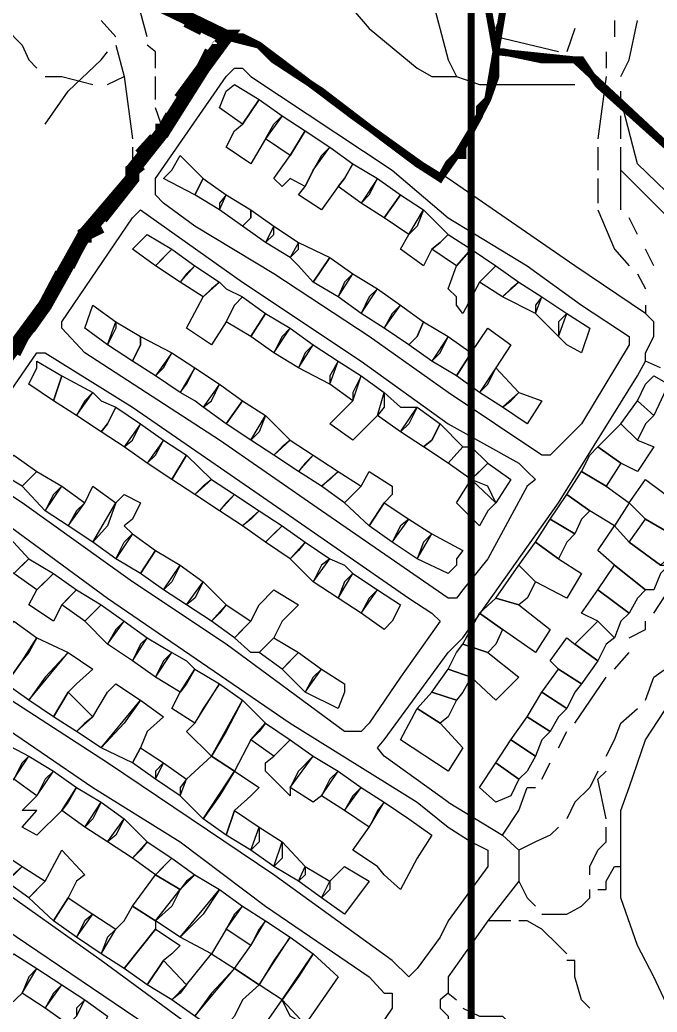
# Model space of a CAD drawing. Header units: millimetres. Extents: x -3588 to 75209, y -3737 to 38254.
# Drawn here: x 27690.1 to 27799.5, y 18723.9 to 18894.1 of the extents above; entities that cross this region are included whole.
import ezdxf

# ---------------------------------------------------------------- set-up
doc = ezdxf.new("R2010")
doc.units = ezdxf.units.MM
doc.layers.add('P', color=253, linetype='Continuous')

msp = doc.modelspace()

# ---------------------------------------------------------------- linework, layer by layer
at = {"layer": 'P'}
for points, const_width in [([(27767.607, 12020.295), (27767.607, 21346.523)], 1.2), ([(27723.004, 18892.593), (27691.669, 18907.557), (27691.669, 18908.965), (27640.297, 18937.196), (27602.465, 18957.521), (27590.046, 18964.29), (27569.721, 18979.254), (27549.396, 18986.023), (27526.527, 19000.987), (27506.202, 19011.709), (27491.239, 19019.903), (27468.097, 19033.458), (27453.422, 19036.275), (27420.662, 19051.238)], 1.2), ([(27679.522, 18824.85), (27694.486, 18845.174), (27701.271, 18857.305), (27709.449, 18866.907), (27709.449, 18868.316), (27714.811, 18875.085), (27721.596, 18885.824), (27725.533, 18891.185), (27691.669, 18907.557), (27691.669, 18908.965), (27640.297, 18937.196)], 2.417), ([(28030.692, 18910.085), (27965.493, 18891.185), (27900.566, 18870.86), (27823.22, 18845.174), (27805.712, 18868.316), (27789.34, 18882.991), (27786.507, 18887.232), (27783.979, 18887.232), (27779.738, 18887.232), (27772.968, 18888.641), (27771.832, 18888.641), (27772.968, 18895.41), (27771.832, 18896.546), (27770.423, 18896.546), (27771.832, 18888.641), (27770.423, 18880.447), (27767.607, 18875.085), (27765.062, 18870.86), (27762.246, 18866.907), (27747.282, 18877.63), (27731.182, 18889.761), (27725.533, 18891.185), (27723.004, 18892.593)], 1.2), ([(27721.596, 18892.593), (27718.764, 18894.002)], 2.417), ([(27724.413, 18889.761), (27725.533, 18891.185), (27724.413, 18891.185)], 2.417), ([(27717.643, 18880.447), (27721.596, 18885.824), (27723.004, 18888.641)], 2.417), ([(27713.402, 18875.085), (27714.811, 18875.085), (27716.219, 18877.63)], 2.417), ([(27710.858, 18870.86), (27713.402, 18873.677)], 2.417), ([(27704.088, 18860.122), (27709.449, 18866.907), (27709.449, 18868.316), (27710.858, 18869.436)], 2.417), ([(27701.271, 18855.897), (27701.271, 18857.305), (27704.088, 18858.714)], 2.417), ([(27698.439, 18851.944), (27699.847, 18854.761)], 2.417), ([(27691.669, 18841.222), (27694.486, 18845.174), (27697.319, 18850.536)], 2.417), ([(27689.125, 18836.981), (27690.533, 18839.797)], 2.417)]:
    msp.add_lwpolyline(points, dxfattribs=dict(at, const_width=const_width))
for points in [[(27741.921, 18902.196), (27750.099, 18892.593), (27758.293, 18885.824), (27760.821, 18884.4), (27763.654, 18884.4)], [(27711.994, 18891.185), (27710.858, 18895.41), (27706.633, 18899.363)], [(27760.821, 18899.363), (27760.821, 18897.955), (27763.654, 18887.232)], [(27771.832, 18892.593), (27772.968, 18895.41), (27771.832, 18896.546), (27770.423, 18896.546), (27766.183, 18897.955)], [(27687.716, 18892.593), (27690.533, 18889.761), (27691.669, 18887.232), (27693.078, 18885.824)], [(27704.088, 18894.002), (27706.633, 18891.185)], [(27785.387, 18892.593), (27783.979, 18888.641)], [(27792.157, 18894.002), (27792.157, 18891.185)], [(27793.293, 18884.4), (27794.701, 18887.232), (27796.109, 18894.002)], [(27763.654, 18866.907), (27752.643, 18873.677), (27741.921, 18881.871), (27733.727, 18887.232), (27731.182, 18889.761), (27728.366, 18891.185), (27725.533, 18891.185), (27721.596, 18885.824), (27714.811, 18875.085)], [(27782.57, 18888.641), (27771.832, 18891.185)], [(27706.633, 18889.761), (27708.041, 18884.4)], [(27713.402, 18885.824), (27713.402, 18888.641), (27711.994, 18889.761)], [(27694.486, 18876.222), (27698.439, 18881.871), (27704.088, 18887.232), (27705.208, 18888.641)], [(27790.748, 18888.641), (27790.748, 18885.824)], [(27713.402, 18864.075), (27713.402, 18865.499), (27713.402, 18866.907), (27725.533, 18884.4), (27726.957, 18885.824), (27728.366, 18885.824), (27729.774, 18884.4), (27754.052, 18868.316), (27763.654, 18860.122), (27777.193, 18851.944), (27786.507, 18845.174), (27794.701, 18839.797), (27794.701, 18838.389), (27786.507, 18824.85), (27781.146, 18819.472), (27779.738, 18819.472), (27763.654, 18830.211), (27750.099, 18839.797), (27733.727, 18850.536), (27720.172, 18858.714), (27714.811, 18862.666), (27713.402, 18864.075)], [(27763.654, 18887.232), (27765.062, 18884.4)], [(27694.486, 18884.4), (27697.319, 18884.4), (27702.68, 18882.991)], [(27705.208, 18882.991), (27708.041, 18884.4)], [(27708.041, 18884.4), (27709.449, 18873.677)], [(27713.402, 18880.447), (27713.402, 18882.991), (27713.402, 18884.4)], [(27763.654, 18884.4), (27765.062, 18884.4)], [(27765.062, 18884.4), (27769.015, 18882.991), (27785.387, 18882.991)], [(27790.748, 18884.4), (27789.34, 18873.677)], [(27725.533, 18881.871), (27726.957, 18882.991), (27731.182, 18880.447), (27728.366, 18876.222), (27724.413, 18879.038), (27725.533, 18881.871)], [(27793.293, 18879.038), (27793.293, 18880.447), (27793.293, 18881.871)], [(27714.811, 18875.085), (27713.402, 18879.038)], [(27726.957, 18875.085), (27728.366, 18876.222), (27731.182, 18880.447), (27735.135, 18877.63), (27732.319, 18873.677), (27729.774, 18869.436), (27725.533, 18872.269), (27726.957, 18875.085)], [(27839.592, 18827.666), (27838.167, 18828.787), (27832.806, 18836.981), (27826.036, 18846.583), (27816.434, 18854.761), (27804.303, 18861.546), (27796.109, 18869.436), (27793.293, 18880.447)], [(27733.727, 18876.222), (27735.135, 18877.63), (27739.088, 18875.085), (27736.544, 18870.86), (27732.319, 18873.677), (27733.727, 18876.222)], [(27793.293, 18873.677), (27793.293, 18876.222), (27793.293, 18877.63)], [(27714.811, 18875.085), (27709.449, 18868.316)], [(27741.921, 18870.86), (27740.497, 18868.316), (27739.088, 18865.499), (27736.544, 18866.907), (27735.135, 18865.499), (27733.727, 18866.907), (27736.544, 18870.86), (27739.088, 18875.085), (27743.329, 18872.269), (27741.921, 18870.86)], [(27709.449, 18872.269), (27709.449, 18868.316)], [(27745.858, 18866.907), (27744.738, 18865.499), (27741.921, 18861.546), (27737.968, 18864.075), (27739.088, 18865.499), (27740.497, 18868.316), (27743.329, 18872.269), (27747.282, 18869.436), (27745.858, 18866.907)], [(27789.34, 18872.269), (27789.34, 18868.316)], [(27793.293, 18861.546), (27793.293, 18864.075), (27793.293, 18870.86), (27793.293, 18872.269)], [(27716.219, 18868.316), (27717.643, 18870.86), (27721.596, 18866.907), (27720.172, 18864.075), (27714.811, 18866.907), (27716.219, 18868.316)], [(27745.858, 18866.907), (27747.282, 18869.436), (27751.507, 18866.907), (27748.69, 18862.666), (27744.738, 18865.499), (27745.858, 18866.907)], [(27709.449, 18868.316), (27709.449, 18866.907), (27701.271, 18857.305), (27694.486, 18845.174), (27679.522, 18824.85), (27667.392, 18805.933), (27655.245, 18788.137), (27634.92, 18761.043), (27629.559, 18751.729), (27625.334, 18746.368), (27622.789, 18739.598), (27621.381, 18732.812), (27621.381, 18724.634), (27623.91, 18717.849), (27626.742, 18706.838), (27628.15, 18704.31), (27629.559, 18701.477), (27630.695, 18696.116), (27649.884, 18683.985), (27652.428, 18686.514), (27653.836, 18685.393), (27645.659, 18674.383)], [(27793.293, 18868.316), (27802.895, 18858.714), (27813.618, 18851.944), (27823.22, 18843.75), (27831.398, 18835.572), (27835.351, 18827.666), (27836.759, 18823.425)], [(27724.413, 18862.666), (27724.413, 18861.546), (27720.172, 18864.075), (27721.596, 18866.907), (27725.533, 18864.075), (27724.413, 18862.666)], [(27750.099, 18864.075), (27751.507, 18866.907), (27755.46, 18864.075), (27752.643, 18860.122), (27748.69, 18862.666), (27750.099, 18864.075)], [(27797.518, 18843.75), (27785.387, 18851.944), (27763.654, 18866.907)], [(27789.34, 18866.907), (27789.34, 18862.666)], [(27729.774, 18860.122), (27728.366, 18858.714), (27724.413, 18861.546), (27725.533, 18864.075), (27729.774, 18861.546), (27729.774, 18860.122)], [(27758.293, 18858.714), (27756.868, 18857.305), (27752.643, 18860.122), (27755.46, 18864.075), (27759.413, 18861.546), (27758.293, 18858.714)], [(27697.319, 18841.222), (27697.319, 18842.342), (27709.449, 18860.122), (27710.858, 18861.546), (27728.366, 18849.111), (27748.69, 18835.572), (27763.654, 18824.85), (27775.785, 18818.064), (27777.193, 18816.656), (27778.617, 18815.247), (27777.193, 18814.111), (27770.423, 18801.692), (27766.183, 18796.331), (27765.062, 18794.923), (27763.654, 18794.923), (27741.921, 18809.886), (27724.413, 18822.017), (27701.271, 18836.981), (27697.319, 18841.222)], [(27729.774, 18860.122), (27729.774, 18861.546), (27733.727, 18858.714), (27732.319, 18855.897), (27728.366, 18858.714), (27729.774, 18860.122)], [(27762.246, 18855.897), (27760.821, 18854.761), (27759.413, 18851.944), (27755.46, 18854.761), (27756.868, 18857.305), (27759.413, 18861.546), (27763.654, 18857.305), (27762.246, 18855.897)], [(27789.34, 18861.546), (27792.157, 18854.761), (27794.701, 18851.944)], [(27796.109, 18857.305), (27794.701, 18860.122)], [(27733.727, 18857.305), (27733.727, 18858.714), (27737.968, 18855.897), (27736.544, 18853.352), (27732.319, 18855.897), (27733.727, 18857.305)], [(27714.811, 18853.352), (27713.402, 18851.944), (27709.449, 18854.761), (27711.994, 18857.305), (27716.219, 18854.761), (27714.811, 18853.352)], [(27762.246, 18855.897), (27763.654, 18857.305), (27767.607, 18854.761), (27765.062, 18851.944), (27760.821, 18854.761), (27762.246, 18855.897)], [(27737.968, 18854.761), (27737.968, 18855.897), (27743.329, 18853.352), (27740.497, 18849.111), (27737.968, 18851.944), (27736.544, 18853.352), (27737.968, 18854.761)], [(27718.764, 18850.536), (27717.643, 18849.111), (27713.402, 18851.944), (27716.219, 18854.761), (27720.172, 18851.944), (27718.764, 18850.536)], [(27745.858, 18849.111), (27744.738, 18846.583), (27740.497, 18849.111), (27743.329, 18853.352), (27747.282, 18850.536), (27745.858, 18849.111)], [(27770.423, 18850.536), (27769.015, 18849.111), (27766.183, 18843.75), (27765.062, 18845.174), (27765.062, 18846.583), (27763.654, 18847.991), (27765.062, 18851.944), (27767.607, 18854.761), (27771.832, 18851.944), (27770.423, 18850.536)], [(27798.942, 18851.944), (27797.518, 18854.761)], [(27723.004, 18847.991), (27721.596, 18846.583), (27717.643, 18849.111), (27720.172, 18851.944), (27724.413, 18849.111), (27723.004, 18847.991)], [(27774.376, 18847.991), (27772.968, 18846.583), (27769.015, 18849.111), (27771.832, 18851.944), (27775.785, 18849.111), (27774.376, 18847.991)], [(27750.099, 18846.583), (27748.69, 18843.75), (27744.738, 18846.583), (27747.282, 18850.536), (27751.507, 18847.991), (27750.099, 18846.583)], [(27796.109, 18850.536), (27797.518, 18847.991)], [(27726.957, 18845.174), (27725.533, 18842.342), (27723.004, 18838.389), (27718.764, 18841.222), (27721.596, 18846.583), (27724.413, 18849.111), (27725.533, 18847.991), (27728.366, 18846.583), (27726.957, 18845.174)], [(27778.617, 18845.174), (27778.617, 18843.75), (27772.968, 18846.583), (27775.785, 18849.111), (27779.738, 18846.583), (27778.617, 18845.174)], [(27726.957, 18845.174), (27728.366, 18846.583), (27732.319, 18843.75), (27729.774, 18839.797), (27725.533, 18842.342), (27726.957, 18845.174)], [(27754.052, 18843.75), (27752.643, 18841.222), (27748.69, 18843.75), (27751.507, 18847.991), (27755.46, 18845.174), (27754.052, 18843.75)], [(27782.57, 18842.342), (27782.57, 18839.797), (27778.617, 18843.75), (27779.738, 18846.583), (27783.979, 18843.75), (27782.57, 18842.342)], [(27706.633, 18841.222), (27705.208, 18838.389), (27701.271, 18841.222), (27702.68, 18845.174), (27706.633, 18842.342), (27706.633, 18841.222)], [(27758.293, 18839.797), (27756.868, 18838.389), (27752.643, 18841.222), (27755.46, 18845.174), (27759.413, 18842.342), (27758.293, 18839.797)], [(27797.518, 18845.174), (27797.518, 18843.75)], [(27735.135, 18839.797), (27733.727, 18836.981), (27729.774, 18839.797), (27732.319, 18843.75), (27736.544, 18841.222), (27735.135, 18839.797)], [(27783.979, 18838.389), (27782.57, 18839.797), (27783.979, 18843.75), (27787.932, 18841.222), (27786.507, 18836.981), (27783.979, 18838.389)], [(27797.518, 18835.572), (27797.518, 18836.981), (27798.942, 18839.797), (27798.942, 18841.222), (27798.942, 18842.342), (27797.518, 18843.75)], [(27710.858, 18838.389), (27709.449, 18835.572), (27705.208, 18838.389), (27706.633, 18842.342), (27710.858, 18839.797), (27710.858, 18838.389)], [(27758.293, 18839.797), (27759.413, 18842.342), (27763.654, 18839.797), (27760.821, 18835.572), (27756.868, 18838.389), (27758.293, 18839.797)], [(27710.858, 18838.389), (27710.858, 18839.797), (27716.219, 18836.981), (27713.402, 18833.028), (27709.449, 18835.572), (27710.858, 18838.389)], [(27739.088, 18836.981), (27737.968, 18834.436), (27733.727, 18836.981), (27736.544, 18841.222), (27740.497, 18838.389), (27739.088, 18836.981)], [(27762.246, 18836.981), (27763.654, 18839.797), (27767.607, 18836.981), (27765.062, 18833.028), (27760.821, 18835.572), (27762.246, 18836.981)], [(27765.062, 18833.028), (27767.607, 18836.981), (27770.423, 18841.222), (27774.376, 18838.389), (27771.832, 18834.436), (27769.015, 18830.211), (27765.062, 18833.028)], [(27743.329, 18833.028), (27743.329, 18831.619), (27737.968, 18834.436), (27740.497, 18838.389), (27744.738, 18835.572), (27743.329, 18833.028)], [(27745.858, 18772.053), (27725.533, 18787.017), (27709.449, 18797.739), (27690.533, 18811.295), (27682.355, 18816.656), (27680.947, 18816.656), (27680.947, 18818.064), (27680.947, 18819.472), (27693.078, 18836.981), (27694.486, 18836.981), (27709.449, 18827.666), (27731.182, 18812.703), (27756.868, 18794.923), (27760.821, 18792.378), (27762.246, 18790.97), (27755.46, 18781.368), (27750.099, 18773.462), (27748.69, 18772.053), (27747.282, 18772.053), (27745.858, 18772.053)], [(27714.811, 18834.436), (27716.219, 18836.981), (27720.172, 18834.436), (27717.643, 18830.211), (27713.402, 18833.028), (27714.811, 18834.436)], [(27693.078, 18834.436), (27693.078, 18835.572), (27697.319, 18833.028), (27695.894, 18828.787), (27691.669, 18831.619), (27693.078, 18834.436)], [(27747.282, 18830.211), (27747.282, 18828.787), (27743.329, 18831.619), (27744.738, 18835.572), (27748.69, 18833.028), (27747.282, 18830.211)], [(27763.654, 18785.609), (27766.183, 18788.137), (27782.57, 18811.295), (27796.109, 18833.028), (27797.518, 18835.572)], [(27800.062, 18834.436), (27797.518, 18835.572)], [(27701.271, 18828.787), (27699.847, 18826.258), (27695.894, 18828.787), (27697.319, 18833.028), (27702.68, 18830.211), (27701.271, 18828.787)], [(27718.764, 18831.619), (27720.172, 18834.436), (27724.413, 18831.619), (27721.596, 18827.666), (27720.172, 18828.787), (27717.643, 18830.211), (27718.764, 18831.619)], [(27752.643, 18827.666), (27751.507, 18826.258), (27747.282, 18822.017), (27743.329, 18824.85), (27747.282, 18828.787), (27748.69, 18833.028), (27752.643, 18830.211), (27752.643, 18827.666)], [(27770.423, 18831.619), (27771.832, 18834.436), (27775.785, 18830.211), (27772.968, 18827.666), (27769.015, 18830.211), (27770.423, 18831.619)], [(27797.518, 18831.619), (27798.942, 18833.028), (27801.471, 18831.619), (27798.942, 18826.258), (27796.109, 18828.787), (27797.518, 18831.619)], [(27723.004, 18828.787), (27724.413, 18831.619), (27728.366, 18828.787), (27725.533, 18824.85), (27721.596, 18827.666), (27723.004, 18828.787)], [(27705.208, 18824.85), (27704.088, 18823.425), (27699.847, 18826.258), (27702.68, 18830.211), (27704.088, 18828.787), (27706.633, 18827.666), (27705.208, 18824.85)], [(27756.868, 18824.85), (27755.46, 18823.425), (27751.507, 18826.258), (27752.643, 18830.211), (27755.46, 18827.666), (27758.293, 18827.666), (27756.868, 18824.85)], [(27774.376, 18828.787), (27775.785, 18830.211), (27779.738, 18828.787), (27777.193, 18824.85), (27772.968, 18827.666), (27774.376, 18828.787)], [(27731.182, 18823.425), (27729.774, 18822.017), (27725.533, 18824.85), (27728.366, 18828.787), (27732.319, 18826.258), (27731.182, 18823.425)], [(27797.518, 18824.85), (27796.109, 18822.017), (27793.293, 18824.85), (27796.109, 18828.787), (27798.942, 18826.258), (27797.518, 18824.85)], [(27705.208, 18824.85), (27706.633, 18827.666), (27710.858, 18824.85), (27708.041, 18820.897), (27704.088, 18823.425), (27705.208, 18824.85)], [(27735.135, 18820.897), (27733.727, 18819.472), (27729.774, 18822.017), (27732.319, 18826.258), (27736.544, 18822.017), (27735.135, 18820.897)], [(27760.821, 18822.017), (27759.413, 18820.897), (27755.46, 18823.425), (27758.293, 18827.666), (27762.246, 18824.85), (27760.821, 18822.017)], [(27709.449, 18822.017), (27710.858, 18824.85), (27714.811, 18822.017), (27711.994, 18818.064), (27708.041, 18820.897), (27709.449, 18822.017)], [(27760.821, 18822.017), (27762.246, 18824.85), (27766.183, 18820.897), (27763.654, 18818.064), (27759.413, 18820.897), (27760.821, 18822.017)], [(27796.109, 18822.017), (27798.942, 18820.897), (27796.109, 18816.656), (27793.293, 18818.064), (27789.34, 18820.897), (27793.293, 18824.85), (27796.109, 18822.017)], [(27713.402, 18819.472), (27714.811, 18822.017), (27718.764, 18819.472), (27716.219, 18815.247), (27711.994, 18818.064), (27713.402, 18819.472)], [(27739.088, 18818.064), (27737.968, 18816.656), (27733.727, 18819.472), (27736.544, 18822.017), (27740.497, 18819.472), (27739.088, 18818.064)], [(27691.669, 18815.247), (27690.533, 18814.111), (27686.308, 18816.656), (27689.125, 18819.472), (27693.078, 18816.656), (27691.669, 18815.247)], [(27721.596, 18814.111), (27720.172, 18812.703), (27716.219, 18815.247), (27718.764, 18819.472), (27723.004, 18815.247), (27721.596, 18814.111)], [(27743.329, 18815.247), (27741.921, 18814.111), (27737.968, 18816.656), (27740.497, 18819.472), (27744.738, 18816.656), (27743.329, 18815.247)], [(27769.015, 18816.656), (27767.607, 18815.247), (27763.654, 18818.064), (27766.183, 18820.897), (27767.607, 18820.897), (27770.423, 18818.064), (27769.015, 18816.656)], [(27787.932, 18819.472), (27789.34, 18820.897), (27793.293, 18818.064), (27790.748, 18814.111), (27786.507, 18816.656), (27787.932, 18819.472)], [(27793.293, 18748.912), (27793.293, 18750.32), (27793.293, 18758.498), (27794.701, 18762.451), (27797.518, 18770.645), (27808.256, 18787.017), (27816.434, 18797.739), (27823.22, 18807.342), (27829.989, 18816.656), (27833.942, 18820.897)], [(27770.423, 18814.111), (27767.607, 18815.247), (27770.423, 18818.064), (27774.376, 18815.247), (27771.832, 18811.295), (27770.423, 18814.111)], [(27695.894, 18812.703), (27694.486, 18809.886), (27690.533, 18814.111), (27693.078, 18816.656), (27697.319, 18814.111), (27695.894, 18812.703)], [(27747.282, 18812.703), (27745.858, 18811.295), (27741.921, 18814.111), (27744.738, 18816.656), (27748.69, 18814.111), (27747.282, 18812.703)], [(27754.052, 18812.703), (27752.643, 18811.295), (27750.099, 18807.342), (27745.858, 18811.295), (27748.69, 18814.111), (27750.099, 18816.656), (27754.052, 18814.111), (27754.052, 18812.703)], [(27790.748, 18814.111), (27794.701, 18811.295), (27792.157, 18807.342), (27787.932, 18809.886), (27783.979, 18812.703), (27786.507, 18816.656), (27790.748, 18814.111)], [(27725.533, 18811.295), (27724.413, 18809.886), (27720.172, 18812.703), (27723.004, 18815.247), (27726.957, 18812.703), (27725.533, 18811.295)], [(27770.423, 18809.886), (27769.015, 18807.342), (27765.062, 18811.295), (27767.607, 18815.247), (27771.832, 18811.295), (27770.423, 18809.886)], [(27802.895, 18811.295), (27806.832, 18808.462), (27804.303, 18804.525), (27797.518, 18808.462), (27794.701, 18811.295), (27797.518, 18815.247), (27802.895, 18811.295)], [(27664.559, 18793.787), (27664.559, 18794.923), (27676.994, 18812.703), (27678.114, 18814.111), (27679.522, 18814.111), (27680.947, 18812.703), (27705.208, 18794.923), (27736.544, 18773.462), (27758.293, 18759.923), (27763.654, 18755.682), (27767.607, 18753.137), (27770.423, 18751.729), (27770.423, 18748.912), (27763.654, 18739.598), (27762.246, 18736.765), (27758.293, 18731.404), (27756.868, 18729.996), (27754.052, 18732.812), (27733.727, 18747.488), (27705.208, 18766.692), (27678.114, 18784.2), (27664.559, 18793.787)], [(27699.847, 18809.886), (27698.439, 18807.342), (27694.486, 18809.886), (27697.319, 18814.111), (27701.271, 18811.295), (27699.847, 18809.886)], [(27705.208, 18807.342), (27702.68, 18804.525), (27698.439, 18807.342), (27701.271, 18811.295), (27702.68, 18814.111), (27706.633, 18811.295), (27705.208, 18807.342)], [(27709.449, 18808.462), (27708.041, 18807.342), (27709.449, 18805.933), (27706.633, 18801.692), (27702.68, 18804.525), (27706.633, 18811.295), (27708.041, 18812.703), (27710.858, 18811.295), (27709.449, 18808.462)], [(27729.774, 18808.462), (27728.366, 18807.342), (27724.413, 18809.886), (27726.957, 18812.703), (27731.182, 18809.886), (27729.774, 18808.462)], [(27786.507, 18808.462), (27785.387, 18805.933), (27781.146, 18808.462), (27783.979, 18812.703), (27787.932, 18809.886), (27786.507, 18808.462)], [(27755.46, 18807.342), (27754.052, 18804.525), (27750.099, 18807.342), (27752.643, 18811.295), (27756.868, 18808.462), (27755.46, 18807.342)], [(27733.727, 18805.933), (27732.319, 18804.525), (27728.366, 18807.342), (27731.182, 18809.886), (27735.135, 18807.342), (27733.727, 18805.933)], [(27759.413, 18804.525), (27758.293, 18801.692), (27754.052, 18804.525), (27756.868, 18808.462), (27760.821, 18805.933), (27759.413, 18804.525)], [(27783.979, 18804.525), (27782.57, 18801.692), (27778.617, 18804.525), (27781.146, 18808.462), (27785.387, 18805.933), (27783.979, 18804.525)], [(27802.895, 18803.101), (27800.062, 18800.572), (27794.701, 18804.525), (27797.518, 18808.462), (27804.303, 18804.525), (27802.895, 18803.101)], [(27690.533, 18800.572), (27689.125, 18799.148), (27684.884, 18801.692), (27687.716, 18805.933), (27691.669, 18801.692), (27690.533, 18800.572)], [(27708.041, 18804.525), (27709.449, 18805.933), (27713.402, 18803.101), (27710.858, 18799.148), (27706.633, 18801.692), (27708.041, 18804.525)], [(27737.968, 18803.101), (27736.544, 18801.692), (27732.319, 18804.525), (27735.135, 18807.342), (27739.088, 18804.525), (27737.968, 18803.101)], [(27765.062, 18801.692), (27765.062, 18800.572), (27763.654, 18799.148), (27758.293, 18801.692), (27760.821, 18805.933), (27766.183, 18803.101), (27765.062, 18801.692)], [(27800.062, 18799.148), (27798.942, 18796.331), (27797.518, 18796.331), (27792.157, 18800.572), (27789.34, 18803.101), (27792.157, 18807.342), (27794.701, 18804.525), (27800.062, 18800.572), (27801.471, 18800.572), (27800.062, 18799.148)], [(27741.921, 18800.572), (27740.497, 18797.739), (27736.544, 18801.692), (27739.088, 18804.525), (27743.329, 18801.692), (27741.921, 18800.572)], [(27782.57, 18801.692), (27786.507, 18799.148), (27783.979, 18794.923), (27778.617, 18797.739), (27775.785, 18800.572), (27778.617, 18804.525), (27782.57, 18801.692)], [(27716.219, 18797.739), (27714.811, 18796.331), (27710.858, 18799.148), (27713.402, 18803.101), (27717.643, 18800.572), (27716.219, 18797.739)], [(27694.486, 18797.739), (27693.078, 18796.331), (27689.125, 18799.148), (27691.669, 18801.692), (27695.894, 18799.148), (27694.486, 18797.739)], [(27720.172, 18794.923), (27718.764, 18793.787), (27714.811, 18796.331), (27717.643, 18800.572), (27721.596, 18797.739), (27720.172, 18794.923)], [(27745.858, 18797.739), (27744.738, 18794.923), (27740.497, 18797.739), (27743.329, 18801.692), (27745.858, 18800.572), (27747.282, 18799.148), (27745.858, 18797.739)], [(27777.193, 18794.923), (27775.785, 18793.787), (27771.832, 18794.923), (27775.785, 18800.572), (27778.617, 18797.739), (27777.193, 18794.923)], [(27796.109, 18794.923), (27794.701, 18792.378), (27789.34, 18796.331), (27792.157, 18800.572), (27797.518, 18796.331), (27796.109, 18794.923)], [(27798.942, 18792.378), (27804.303, 18800.572)], [(27698.439, 18794.923), (27697.319, 18793.787), (27695.894, 18790.97), (27691.669, 18793.787), (27693.078, 18796.331), (27695.894, 18799.148), (27699.847, 18796.331), (27698.439, 18794.923)], [(27750.099, 18794.923), (27748.69, 18792.378), (27744.738, 18794.923), (27747.282, 18799.148), (27751.507, 18796.331), (27750.099, 18794.923)], [(27724.413, 18792.378), (27723.004, 18790.97), (27718.764, 18793.787), (27721.596, 18797.739), (27725.533, 18793.787), (27724.413, 18792.378)], [(27702.68, 18792.378), (27701.271, 18790.97), (27697.319, 18793.787), (27699.847, 18796.331), (27704.088, 18793.787), (27702.68, 18792.378)], [(27735.135, 18790.97), (27733.727, 18788.137), (27731.182, 18785.609), (27729.774, 18785.609), (27726.957, 18788.137), (27729.774, 18790.97), (27731.182, 18793.787), (27733.727, 18796.331), (27737.968, 18793.787), (27735.135, 18790.97)], [(27754.052, 18790.97), (27752.643, 18789.562), (27748.69, 18792.378), (27751.507, 18796.331), (27755.46, 18793.787), (27754.052, 18790.97)], [(27793.293, 18790.97), (27792.157, 18788.137), (27789.34, 18790.97), (27786.507, 18792.378), (27789.34, 18796.331), (27794.701, 18792.378), (27793.293, 18790.97)], [(27706.633, 18789.562), (27705.208, 18787.017), (27701.271, 18790.97), (27704.088, 18793.787), (27708.041, 18790.97), (27706.633, 18789.562)], [(27728.366, 18789.562), (27726.957, 18788.137), (27723.004, 18790.97), (27725.533, 18793.787), (27729.774, 18790.97), (27728.366, 18789.562)], [(27775.785, 18793.787), (27781.146, 18789.562), (27778.617, 18785.609), (27772.968, 18789.562), (27769.015, 18792.378), (27771.832, 18794.923), (27775.785, 18793.787)], [(27771.832, 18787.017), (27770.423, 18785.609), (27766.183, 18787.017), (27769.015, 18792.378), (27772.968, 18789.562), (27771.832, 18787.017)], [(27691.669, 18785.609), (27690.533, 18784.2), (27687.716, 18780.247), (27683.763, 18782.776), (27686.308, 18787.017), (27689.125, 18790.97), (27693.078, 18788.137), (27691.669, 18785.609)], [(27710.858, 18787.017), (27709.449, 18784.2), (27705.208, 18787.017), (27708.041, 18790.97), (27711.994, 18788.137), (27710.858, 18787.017)], [(27790.748, 18787.017), (27789.34, 18784.2), (27785.387, 18787.017), (27789.34, 18790.97), (27792.157, 18788.137), (27790.748, 18787.017)], [(27794.701, 18788.137), (27797.518, 18789.562), (27797.518, 18790.97)], [(27694.486, 18781.368), (27691.669, 18777.415), (27687.716, 18780.247), (27690.533, 18784.2), (27693.078, 18788.137), (27698.439, 18785.609), (27694.486, 18781.368)], [(27714.811, 18784.2), (27713.402, 18781.368), (27709.449, 18784.2), (27711.994, 18788.137), (27716.219, 18785.609), (27714.811, 18784.2)], [(27736.544, 18784.2), (27735.135, 18782.776), (27731.182, 18785.609), (27733.727, 18788.137), (27737.968, 18785.609), (27736.544, 18784.2)], [(27770.423, 18785.609), (27775.785, 18781.368), (27771.832, 18777.415), (27767.607, 18781.368), (27763.654, 18782.776), (27765.062, 18785.609), (27766.183, 18787.017), (27770.423, 18785.609)], [(27785.387, 18787.017), (27789.34, 18784.2), (27786.507, 18780.247), (27782.57, 18782.776), (27781.146, 18784.2), (27783.979, 18788.137), (27785.387, 18787.017)], [(27699.847, 18780.247), (27698.439, 18778.823), (27695.894, 18774.598), (27691.669, 18777.415), (27698.439, 18785.609), (27702.68, 18782.776), (27699.847, 18780.247)], [(27718.764, 18780.247), (27717.643, 18778.823), (27713.402, 18781.368), (27716.219, 18785.609), (27718.764, 18784.2), (27720.172, 18782.776), (27718.764, 18780.247)], [(27740.497, 18781.368), (27739.088, 18778.823), (27735.135, 18782.776), (27737.968, 18785.609), (27741.921, 18782.776), (27740.497, 18781.368)], [(27763.654, 18759.923), (27752.643, 18767.812), (27751.507, 18769.237), (27752.643, 18770.645), (27763.654, 18785.609)], [(27792.157, 18782.776), (27794.701, 18785.609)], [(27797.518, 18777.415), (27798.942, 18781.368), (27802.895, 18784.2)], [(27721.596, 18776.006), (27720.172, 18773.462), (27716.219, 18776.006), (27717.643, 18778.823), (27720.172, 18782.776), (27724.413, 18780.247), (27721.596, 18776.006)], [(27745.858, 18778.823), (27744.738, 18776.006), (27739.088, 18778.823), (27741.921, 18782.776), (27745.858, 18780.247), (27745.858, 18778.823)], [(27766.183, 18778.823), (27765.062, 18777.415), (27760.821, 18778.823), (27763.654, 18782.776), (27767.607, 18781.368), (27766.183, 18778.823)], [(27785.387, 18778.823), (27783.979, 18776.006), (27779.738, 18778.823), (27782.57, 18782.776), (27786.507, 18780.247), (27785.387, 18778.823)], [(27708.041, 18773.462), (27704.088, 18769.237), (27699.847, 18772.053), (27702.68, 18774.598), (27705.208, 18778.823), (27706.633, 18780.247), (27710.858, 18777.415), (27708.041, 18773.462)], [(27725.533, 18772.053), (27723.004, 18767.812), (27718.764, 18772.053), (27720.172, 18773.462), (27724.413, 18780.247), (27728.366, 18777.415), (27725.533, 18772.053)], [(27785.387, 18773.462), (27790.748, 18781.368)], [(27701.271, 18773.462), (27699.847, 18772.053), (27695.894, 18774.598), (27698.439, 18778.823), (27702.68, 18774.598), (27701.271, 18773.462)], [(27763.654, 18774.598), (27762.246, 18773.462), (27758.293, 18776.006), (27760.821, 18778.823), (27765.062, 18777.415), (27763.654, 18774.598)], [(27782.57, 18774.598), (27781.146, 18772.053), (27777.193, 18774.598), (27779.738, 18778.823), (27783.979, 18776.006), (27782.57, 18774.598)], [(27711.994, 18772.053), (27710.858, 18769.237), (27709.449, 18766.692), (27704.088, 18769.237), (27710.858, 18777.415), (27714.811, 18774.598), (27711.994, 18772.053)], [(27731.182, 18772.053), (27729.774, 18770.645), (27726.957, 18765.284), (27723.004, 18767.812), (27728.366, 18777.415), (27732.319, 18773.462), (27731.182, 18772.053)], [(27762.246, 18773.462), (27766.183, 18769.237), (27763.654, 18765.284), (27755.46, 18770.645), (27758.293, 18776.006), (27762.246, 18773.462)], [(27790.748, 18767.812), (27792.157, 18770.645), (27793.293, 18773.462), (27796.109, 18776.006)], [(27684.884, 18774.598), (27702.68, 18762.451), (27717.643, 18753.137), (27732.319, 18742.127), (27750.099, 18729.996), (27752.643, 18727.163), (27754.052, 18727.163), (27754.052, 18726.043), (27754.052, 18724.634), (27741.921, 18706.838), (27740.497, 18706.838)], [(27735.135, 18769.237), (27733.727, 18767.812), (27729.774, 18770.645), (27732.319, 18773.462), (27736.544, 18770.645), (27735.135, 18769.237)], [(27779.738, 18770.645), (27778.617, 18767.812), (27774.376, 18770.645), (27777.193, 18774.598), (27781.146, 18772.053), (27779.738, 18770.645)], [(27782.57, 18769.237), (27783.979, 18772.053)], [(27690.533, 18766.692), (27689.125, 18763.876), (27684.884, 18759.923), (27680.947, 18762.451), (27686.308, 18770.645), (27691.669, 18767.812), (27690.533, 18766.692)], [(27737.968, 18765.284), (27736.544, 18762.451), (27736.544, 18761.043), (27732.319, 18765.284), (27732.319, 18766.692), (27733.727, 18767.812), (27736.544, 18770.645), (27740.497, 18767.812), (27737.968, 18765.284)], [(27777.193, 18765.284), (27775.785, 18763.876), (27771.832, 18766.692), (27774.376, 18770.645), (27778.617, 18767.812), (27777.193, 18765.284)], [(27713.402, 18765.284), (27713.402, 18763.876), (27709.449, 18766.692), (27710.858, 18769.237), (27714.811, 18766.692), (27713.402, 18765.284)], [(27694.486, 18763.876), (27693.078, 18761.043), (27689.125, 18763.876), (27691.669, 18767.812), (27695.894, 18765.284), (27694.486, 18763.876)], [(27717.643, 18762.451), (27717.643, 18761.043), (27713.402, 18763.876), (27714.811, 18766.692), (27718.764, 18763.876), (27717.643, 18762.451)], [(27724.413, 18761.043), (27721.596, 18757.09), (27717.643, 18761.043), (27718.764, 18763.876), (27723.004, 18767.812), (27726.957, 18765.284), (27724.413, 18761.043)], [(27743.329, 18763.876), (27741.921, 18761.043), (27740.497, 18759.923), (27736.544, 18762.451), (27740.497, 18767.812), (27744.738, 18765.284), (27743.329, 18763.876)], [(27774.376, 18761.043), (27771.832, 18759.923), (27769.015, 18762.451), (27771.832, 18766.692), (27775.785, 18763.876), (27774.376, 18761.043)], [(27779.738, 18763.876), (27781.146, 18766.692)], [(27698.439, 18759.923), (27697.319, 18758.498), (27693.078, 18754.273), (27690.533, 18755.682), (27693.078, 18758.498), (27690.533, 18758.498), (27693.078, 18761.043), (27695.894, 18765.284), (27699.847, 18762.451), (27698.439, 18759.923)], [(27729.774, 18761.043), (27726.957, 18758.498), (27725.533, 18754.273), (27721.596, 18757.09), (27726.957, 18765.284), (27731.182, 18762.451), (27729.774, 18761.043)], [(27747.282, 18761.043), (27745.858, 18758.498), (27741.921, 18761.043), (27744.738, 18765.284), (27748.69, 18762.451), (27747.282, 18761.043)], [(27789.34, 18765.284), (27787.932, 18762.451), (27785.387, 18759.923), (27783.979, 18757.09)], [(27790.748, 18757.09), (27789.34, 18763.876), (27790.748, 18765.284)], [(27702.68, 18757.09), (27701.271, 18755.682), (27697.319, 18758.498), (27699.847, 18762.451), (27704.088, 18759.923), (27702.68, 18757.09)], [(27751.507, 18758.498), (27750.099, 18755.682), (27745.858, 18758.498), (27748.69, 18762.451), (27752.643, 18759.923), (27751.507, 18758.498)], [(27772.968, 18754.273), (27775.785, 18758.498), (27777.193, 18762.451), (27778.617, 18762.451)], [(27706.633, 18754.273), (27705.208, 18753.137), (27701.271, 18755.682), (27704.088, 18759.923), (27708.041, 18757.09), (27706.633, 18754.273)], [(27758.293, 18750.32), (27755.46, 18744.959), (27752.643, 18747.488), (27751.507, 18748.912), (27747.282, 18751.729), (27750.099, 18755.682), (27752.643, 18759.923), (27756.868, 18757.09), (27760.821, 18754.273), (27758.293, 18750.32)], [(27763.654, 18759.923), (27772.968, 18754.273)], [(27731.182, 18753.137), (27729.774, 18751.729), (27725.533, 18754.273), (27726.957, 18758.498), (27731.182, 18755.682), (27731.182, 18753.137)], [(27710.858, 18751.729), (27709.449, 18750.32), (27705.208, 18753.137), (27708.041, 18757.09), (27711.994, 18753.137), (27710.858, 18751.729)], [(27735.135, 18750.32), (27733.727, 18748.912), (27729.774, 18751.729), (27731.182, 18755.682), (27735.135, 18753.137), (27735.135, 18750.32)], [(27782.57, 18755.682), (27781.146, 18754.273), (27778.617, 18753.137), (27775.785, 18751.729)], [(27787.932, 18747.488), (27787.932, 18748.912), (27789.34, 18751.729), (27790.748, 18753.137), (27790.748, 18754.273), (27790.748, 18755.682)], [(27714.811, 18748.912), (27713.402, 18747.488), (27709.449, 18750.32), (27711.994, 18753.137), (27716.219, 18750.32), (27714.811, 18748.912)], [(27739.088, 18747.488), (27737.968, 18746.368), (27733.727, 18748.912), (27735.135, 18753.137), (27739.088, 18748.912), (27739.088, 18747.488)], [(27772.968, 18754.273), (27775.785, 18751.729)], [(27689.125, 18747.488), (27687.716, 18746.368), (27683.763, 18748.912), (27686.308, 18751.729), (27690.533, 18748.912), (27689.125, 18747.488)], [(27699.847, 18746.368), (27698.439, 18743.551), (27695.894, 18739.598), (27691.669, 18743.551), (27694.486, 18746.368), (27697.319, 18751.729), (27701.271, 18747.488), (27699.847, 18746.368)], [(27775.785, 18751.729), (27775.785, 18750.32), (27775.785, 18747.488), (27775.785, 18746.368)], [(27718.764, 18746.368), (27717.643, 18744.959), (27713.402, 18747.488), (27716.219, 18750.32), (27720.172, 18747.488), (27718.764, 18746.368)], [(27693.078, 18744.959), (27691.669, 18743.551), (27687.716, 18746.368), (27690.533, 18748.912), (27694.486, 18746.368), (27693.078, 18744.959)], [(27743.329, 18744.959), (27741.921, 18743.551), (27737.968, 18746.368), (27739.088, 18748.912), (27743.329, 18746.368), (27743.329, 18744.959)], [(27745.858, 18740.718), (27741.921, 18743.551), (27743.329, 18746.368), (27745.858, 18748.912), (27750.099, 18746.368), (27745.858, 18740.718)], [(27789.34, 18744.959), (27790.748, 18744.959), (27790.748, 18746.368), (27792.157, 18748.912), (27793.293, 18748.912)], [(27829.989, 18690.755), (27817.842, 18704.31), (27806.832, 18717.849), (27801.471, 18724.634), (27798.942, 18729.996), (27796.109, 18735.357), (27793.293, 18743.551), (27793.293, 18748.912)], [(27740.497, 18706.838), (27739.088, 18706.838), (27724.413, 18717.849), (27704.088, 18732.812), (27684.884, 18746.368)], [(27716.219, 18742.127), (27713.402, 18739.598), (27709.449, 18742.127), (27713.402, 18747.488), (27717.643, 18744.959), (27716.219, 18742.127)], [(27721.596, 18740.718), (27717.643, 18736.765), (27713.402, 18739.598), (27717.643, 18744.959), (27720.172, 18747.488), (27724.413, 18744.959), (27721.596, 18740.718)], [(27775.785, 18746.368), (27770.423, 18739.598)], [(27775.785, 18746.368), (27777.193, 18743.551), (27778.617, 18742.127)], [(27726.957, 18740.718), (27725.533, 18738.174), (27723.004, 18733.949), (27717.643, 18736.765), (27724.413, 18744.959), (27728.366, 18742.127), (27726.957, 18740.718)], [(27787.932, 18743.551), (27787.932, 18744.959)], [(27701.271, 18739.598), (27699.847, 18736.765), (27695.894, 18739.598), (27698.439, 18743.551), (27702.68, 18740.718), (27701.271, 18739.598)], [(27779.738, 18740.718), (27781.146, 18740.718), (27783.979, 18740.718), (27786.507, 18742.127), (27787.932, 18743.551)], [(27713.402, 18738.174), (27708.041, 18731.404), (27704.088, 18733.949), (27706.633, 18738.174), (27708.041, 18739.598), (27709.449, 18742.127), (27713.402, 18739.598), (27713.402, 18738.174)], [(27731.182, 18738.174), (27729.774, 18735.357), (27725.533, 18738.174), (27728.366, 18742.127), (27732.319, 18739.598), (27731.182, 18738.174)], [(27683.763, 18740.718), (27717.643, 18717.849), (27736.544, 18705.718), (27736.544, 18704.31), (27737.968, 18702.901), (27737.968, 18701.477), (27725.533, 18683.985), (27724.413, 18683.985), (27723.004, 18682.577), (27721.596, 18683.985)], [(27705.208, 18736.765), (27704.088, 18733.949), (27699.847, 18736.765), (27702.68, 18740.718), (27706.633, 18738.174), (27705.208, 18736.765)], [(27733.727, 18732.812), (27731.182, 18728.587), (27726.957, 18731.404), (27729.774, 18735.357), (27732.319, 18739.598), (27736.544, 18736.765), (27733.727, 18732.812)], [(27770.423, 18739.598), (27763.654, 18729.996)], [(27774.376, 18739.598), (27770.423, 18739.598)], [(27783.979, 18733.949), (27782.57, 18735.357), (27779.738, 18738.174), (27777.193, 18739.598), (27775.785, 18739.598)], [(27716.219, 18733.949), (27714.811, 18732.812), (27711.994, 18728.587), (27708.041, 18731.404), (27713.402, 18738.174), (27717.643, 18735.357), (27716.219, 18733.949)], [(27737.968, 18729.996), (27735.135, 18726.043), (27731.182, 18728.587), (27736.544, 18736.765), (27740.497, 18733.949), (27737.968, 18729.996)], [(27691.669, 18729.996), (27690.533, 18727.163), (27686.308, 18723.226), (27682.355, 18726.043), (27689.125, 18733.949), (27693.078, 18731.404), (27691.669, 18729.996)], [(27717.643, 18727.163), (27716.219, 18726.043), (27711.994, 18728.587), (27714.811, 18732.812), (27718.764, 18728.587), (27717.643, 18727.163)], [(27723.004, 18727.163), (27720.172, 18723.226), (27716.219, 18726.043), (27718.764, 18728.587), (27723.004, 18733.949), (27726.957, 18731.404), (27723.004, 18727.163)], [(27736.544, 18723.226), (27735.135, 18726.043), (27740.497, 18733.949), (27744.738, 18729.996), (27739.088, 18721.802), (27736.544, 18723.226)], [(27787.932, 18724.634), (27786.507, 18726.043), (27785.387, 18729.996), (27785.387, 18732.812), (27783.979, 18732.812)], [(27695.894, 18727.163), (27694.486, 18724.634), (27690.533, 18727.163), (27693.078, 18731.404), (27697.319, 18728.587), (27695.894, 18727.163)], [(27728.366, 18726.043), (27726.957, 18723.226), (27724.413, 18720.393), (27720.172, 18723.226), (27726.957, 18731.404), (27731.182, 18728.587), (27728.366, 18726.043)], [(27763.654, 18729.996), (27763.654, 18728.587), (27763.654, 18727.163)], [(27699.847, 18724.634), (27699.847, 18723.226), (27698.439, 18721.802), (27694.486, 18724.634), (27697.319, 18728.587), (27701.271, 18726.043), (27699.847, 18724.634)], [(27704.088, 18720.393), (27702.68, 18719.273), (27698.439, 18715.032), (27694.486, 18717.849), (27697.319, 18720.393), (27698.439, 18721.802), (27699.847, 18723.226), (27701.271, 18726.043), (27705.208, 18723.226), (27704.088, 18720.393)], [(27736.544, 18717.849), (27733.727, 18713.624), (27729.774, 18717.849), (27731.182, 18720.393), (27735.135, 18726.043), (27739.088, 18721.802), (27736.544, 18717.849)], [(27763.654, 18727.163), (27762.246, 18726.043)], [(27762.246, 18726.043), (27762.246, 18724.634), (27763.654, 18723.226), (27763.654, 18721.802)], [(27763.654, 18727.163), (27765.062, 18726.043)], [(27766.183, 18724.634), (27769.015, 18723.226), (27772.968, 18723.226), (27774.376, 18721.802)]]:
    msp.add_lwpolyline(points, dxfattribs=at)
at = {"layer": 'P', "color": 254, "const_width": 1.2}
msp.add_lwpolyline([(27679.522, 18824.85), (27694.486, 18845.174), (27701.271, 18857.305), (27709.449, 18866.907), (27709.449, 18868.316), (27714.811, 18875.085), (27721.596, 18885.824), (27725.533, 18891.185), (27728.366, 18891.185), (27731.182, 18889.761), (27733.727, 18887.232), (27741.921, 18881.871), (27752.643, 18873.677), (27758.293, 18869.436), (27762.246, 18866.907), (27763.654, 18869.436), (27765.062, 18870.86), (27766.183, 18870.86), (27766.183, 18872.269), (27767.607, 18875.085), (27769.015, 18877.63), (27769.015, 18879.038), (27770.423, 18880.447), (27771.832, 18884.4), (27771.832, 18888.641), (27785.387, 18887.232), (27805.712, 18868.316)], dxfattribs=at)

doc.saveas('drawing.dxf')
